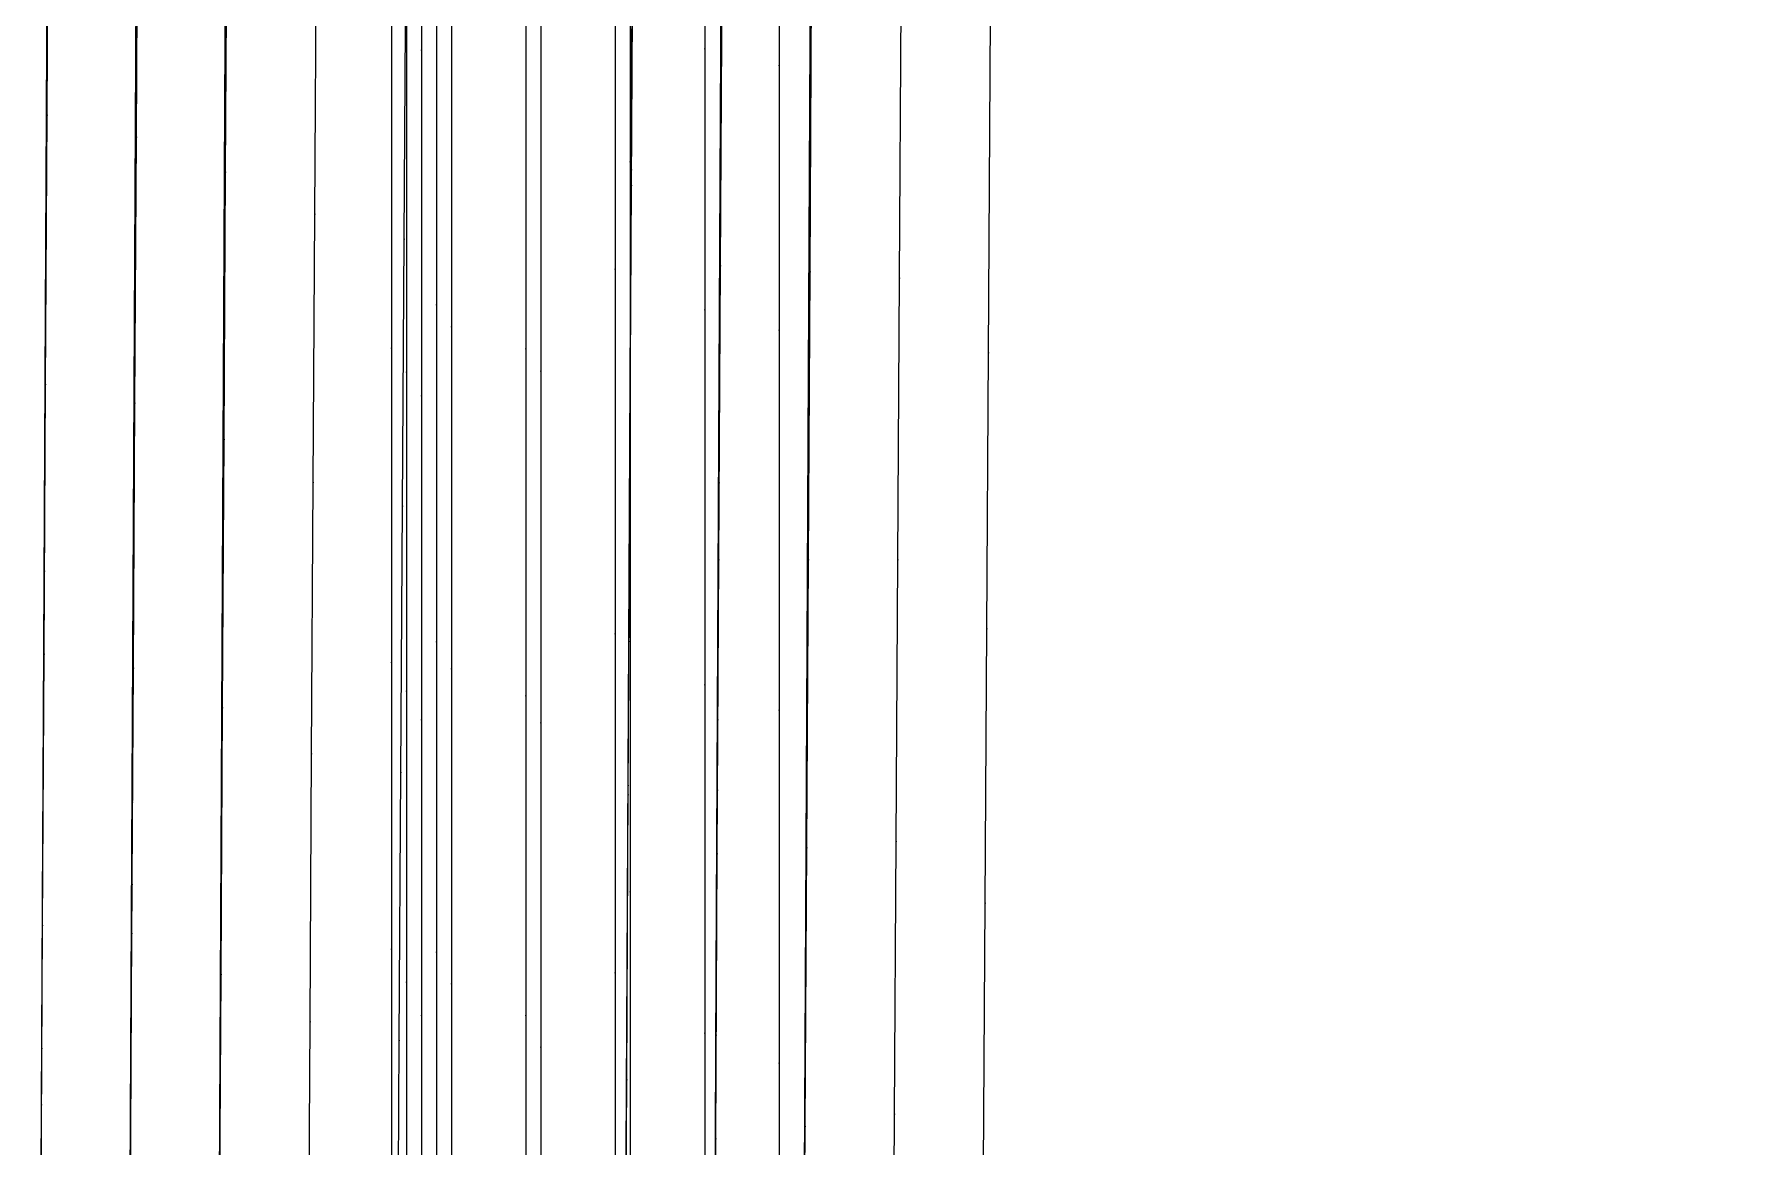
# Model space of a CAD drawing. Extents: x -2408 to 1029, y -526 to 2095.
# Drawn here: x -1232.8 to -1134.8, y 191.1 to 254.4 of the extents above; entities that cross this region are included whole.
import ezdxf

# ---------------------------------------------------------------- set-up
doc = ezdxf.new("R2010")
doc.units = 0

# ---------------------------------------------------------------- blocks, each defined once
blk = doc.blocks.new(' -30')
at = {"layer": '1'}
blk.add_lwpolyline([(-991.099742, 289.014787), (-1006.47788, 289.931065), (-1021.716095, 290.854397), (-1037.092414, 291.800377), (-1052.390421, 292.7548), (-1067.765151, 293.726621), (-1082.930535, 294.697188), (-1098.303754, 295.692536), (-1113.507968, 296.687278), (-1128.879805, 297.703783), (-1143.850366, 298.707083), (-1159.22033, 299.751254), (-1174.621448, 300.804779), (-1189.756891, 301.840895), (-1205.520935, 302.919865), (-1205.483135, 309.223563), (-1205.391179, 324.554701), (-1205.300213, 339.717169), (-1205.209414, 354.85273), (-1205.118461, 370.01518), (-1205.026964, 385.267158), (-1204.935998, 400.429605), (-1204.844877, 415.618783), (-1204.753926, 430.781236)], dxfattribs=at)
at = {"layer": '14'}
blk.add_lwpolyline([(-996.243732, 302.041932), (-1011.349801, 302.947855), (-1028.369845, 303.985999), (-1045.013766, 305.017704), (-1061.160689, 306.033129), (-1076.689792, 307.022434), (-1093.271043, 308.091929), (-1108.745305, 309.101899), (-1124.431306, 310.137235), (-1140.837746, 311.232743), (-1156.130864, 312.266322), (-1172.183685, 313.367615), (-1172.158772, 317.5206), (-1172.075828, 331.347228), (-1171.989363, 345.760911), (-1171.88675, 362.866344), (-1171.796909, 377.842737), (-1171.703377, 393.434387), (-1171.609107, 409.149089), (-1171.49473, 428.215656)], dxfattribs=at)
at = {"layer": '3'}
for p in [(-1204.844877, 415.618783), (-1171.609107, 409.149089), (-1204.935998, 400.429605), (-1171.703377, 393.434387), (-1205.026964, 385.267158), (-1171.796909, 377.842737), (-1205.118461, 370.01518), (-696.187057, -192.759608), (-696.187057, -210.639042), (-696.187057, -226.953287)]:
    blk.add_point(p, dxfattribs=at)
at = {"layer": '8'}
blk.add_lwpolyline([(-696.187057, 19.626408), (-696.187057, 0.451554), (-696.187057, -16.208268), (-696.187057, -36.720904), (-696.187057, -54.118737), (-696.187057, -72.840981), (-696.187057, -92.526419), (-696.187057, -112.813858), (-696.187057, -133.342096), (-696.187057, -153.749935), (-696.187057, -173.676172), (-696.187057, -192.759608), (-696.187057, -210.639042), (-696.187057, -226.953287), (-696.187057, -241.3411), (-696.187057, -256.903938), (-696.187057, -270.749977), (-696.187057, -272.616177)], dxfattribs=at)
blk = doc.blocks.new(' -31')
at = {"layer": '1'}
blk.add_lwpolyline([(-997.985334, 287.066471), (-1013.000426, 287.973625), (-1028.315558, 288.914379), (-1043.328852, 289.850599), (-1058.800335, 290.828954), (-1073.812, 291.790769), (-1089.149361, 292.785777), (-1104.159531, 293.770902), (-1119.535836, 294.790651), (-1134.544586, 295.797004), (-1149.684043, 296.826152), (-1164.690914, 297.860154), (-1179.737081, 298.903743), (-1195.00767, 299.963703), (-1210.599365, 301.045837), (-1210.547725, 309.84814), (-1210.459299, 324.921595), (-1210.368675, 340.370934), (-1210.279104, 355.641675), (-1210.188487, 371.091032), (-1210.099122, 386.326266), (-1210.008493, 401.775624), (-1209.918915, 417.046366), (-1209.828296, 432.495713)], dxfattribs=at)
at = {"layer": '14'}
blk.add_lwpolyline([(-986.267518, 299.092049), (-1001.639416, 300.008829), (-1016.883783, 300.934514), (-1031.918804, 301.862321), (-1048.740405, 302.916572), (-1065.059572, 303.954611), (-1080.754196, 304.966316), (-1097.512077, 306.060401), (-1113.151062, 307.093927), (-1129.003946, 308.153731), (-1145.584817, 309.275476), (-1161.040416, 310.334145), (-1177.263641, 311.462612), (-1177.230109, 317.179258), (-1177.14006, 332.530674), (-1177.049904, 347.900451), (-1176.944753, 365.826377), (-1176.853713, 381.346893), (-1176.75972, 397.370777), (-1176.665727, 413.39466), (-1176.574686, 428.915175)], dxfattribs=at)
at = {"layer": '3'}
for p in [(-1209.918915, 417.046366), (-1176.665727, 413.39466), (-1210.008493, 401.775624), (-1176.75972, 397.370777), (-1210.099122, 386.326266), (-1176.853713, 381.346893), (-1210.188487, 371.091032), (-1176.944753, 365.826377), (-696.187057, -194.064164), (-696.187057, -212.220206), (-696.187057, -228.786831)]:
    blk.add_point(p, dxfattribs=at)
at = {"layer": '8'}
blk.add_lwpolyline([(-696.187057, 21.607609), (-696.187057, 2.136107), (-696.187057, -14.78146), (-696.187057, -35.611433), (-696.187057, -53.278423), (-696.187057, -72.290306), (-696.187057, -92.280291), (-696.187057, -112.881592), (-696.187057, -133.727418), (-696.187057, -154.450981), (-696.187057, -174.685493), (-696.187057, -194.064164), (-696.187057, -212.220206), (-696.187057, -228.786831), (-696.187057, -243.397249), (-696.187057, -259.200869), (-696.187057, -273.2611), (-696.187057, -275.156174)], dxfattribs=at)
blk = doc.blocks.new(' -32')
at = {"layer": '1'}
blk.add_lwpolyline([(-1123.662888, 292.767552), (-1138.812176, 293.795976), (-1153.952575, 294.838433), (-1169.099846, 295.895659), (-1184.438349, 296.97358), (-1199.858824, 298.058298), (-1215.677795, 299.171028), (-1215.601131, 312.531977), (-1215.513507, 327.804629), (-1215.425881, 343.077294), (-1215.337349, 358.504922), (-1215.249694, 373.777565), (-1215.162622, 388.949294), (-1215.074983, 404.221944), (-1214.987691, 419.434947), (-1214.900055, 434.707608)], dxfattribs=at)
at = {"layer": '14'}
blk.add_lwpolyline([(-988.06349, 296.835856), (-1003.288751, 297.750438), (-1018.398306, 298.674929), (-1035.776177, 299.757273), (-1052.767375, 300.83376), (-1069.248508, 301.893975), (-1085.096167, 302.927501), (-1100.186994, 303.923924), (-1116.348618, 305.003901), (-1132.926842, 306.125328), (-1149.048121, 307.229227), (-1165.814259, 308.392205), (-1182.343674, 309.55761), (-1182.289488, 319.000043), (-1182.203537, 333.977697), (-1182.109921, 350.291256), (-1182.024786, 365.126866), (-1181.933745, 380.991544), (-1181.839752, 397.370762), (-1181.745759, 413.749971), (-1181.654719, 429.614649)], dxfattribs=at)
at = {"layer": '3'}
for p in [(-1214.987691, 419.434947), (-1181.745759, 413.749971), (-1215.074983, 404.221944), (-1181.839752, 397.370762), (-1215.162622, 388.949294), (-1181.933745, 380.991544), (-1215.249694, 373.777565), (-1182.024786, 365.126866), (-696.187057, -175.694834), (-696.187057, -195.36874), (-696.187057, -213.801389), (-696.187057, -230.620406)]:
    blk.add_point(p, dxfattribs=at)
at = {"layer": '8'}
blk.add_lwpolyline([(-696.187057, 23.588808), (-696.187057, 3.820657), (-696.187057, -13.354648), (-696.187057, -34.501972), (-696.187057, -52.438121), (-696.187057, -71.739651), (-696.187057, -92.034185), (-696.187057, -112.949348), (-696.187057, -134.112761), (-696.187057, -155.152049), (-696.187057, -175.694834), (-696.187057, -195.36874), (-696.187057, -213.801389), (-696.187057, -230.620406), (-696.187057, -245.4534), (-696.187057, -261.497782), (-696.187057, -275.772225), (-696.187057, -277.696171)], dxfattribs=at)
blk = doc.blocks.new(' -33')
at = {"layer": '1'}
blk.add_lwpolyline([(-1113.986033, 289.806489), (-1129.099281, 290.833958), (-1144.375337, 291.884265), (-1159.361157, 292.92941), (-1174.635121, 294.009702), (-1190.095973, 295.110877), (-1205.132893, 296.182718), (-1220.756378, 297.296257), (-1220.738291, 300.51507), (-1220.653899, 315.535803), (-1220.569213, 330.611808), (-1220.484539, 345.687811), (-1220.398342, 361.035873), (-1220.313674, 376.111864), (-1220.228897, 391.207077), (-1220.144228, 406.283063), (-1220.059185, 421.425605), (-1219.974514, 436.501598)], dxfattribs=at)
at = {"layer": '14'}
blk.add_lwpolyline([(-994.644828, 294.866065), (-1010.328878, 295.821017), (-1025.870484, 296.785245), (-1041.186149, 297.75158), (-1058.305927, 298.849341), (-1074.896844, 299.929784), (-1090.834202, 300.982201), (-1107.827335, 302.119345), (-1123.658031, 303.192232), (-1139.668477, 304.290428), (-1155.078742, 305.360134), (-1170.859481, 306.469332), (-1187.423706, 307.652607), (-1187.36952, 317.299872), (-1187.28357, 332.602444), (-1187.189953, 349.2699), (-1187.104818, 364.427356), (-1187.013778, 380.636197), (-1186.919785, 397.37074), (-1186.825791, 414.105274), (-1186.734751, 430.314125)], dxfattribs=at)
at = {"layer": '3'}
for p in [(-1220.059185, 421.425605), (-1186.825791, 414.105274), (-1220.144228, 406.283063), (-1186.919785, 397.37074), (-1220.228897, 391.207077), (-1187.013778, 380.636197), (-1220.313674, 376.111864), (-1187.104818, 364.427356), (-696.187057, -190.138231), (-696.187057, -209.309447), (-696.187057, -226.968803)]:
    blk.add_point(p, dxfattribs=at)
at = {"layer": '8'}
blk.add_lwpolyline([(-696.187057, 25.570009), (-696.187057, 5.505209), (-696.187057, -11.927834), (-696.187057, -27.697366), (-696.187057, -45.356723), (-696.187057, -64.52794), (-696.187057, -84.83305), (-696.187057, -105.894091), (-696.187057, -127.333096), (-696.187057, -148.772081), (-696.187057, -169.833121), (-696.187057, -190.138231), (-696.187057, -209.309447), (-696.187057, -226.968803), (-696.187057, -242.738335), (-696.187057, -260.17137), (-696.187057, -274.928334), (-696.187057, -280.236168)], dxfattribs=at)
blk = doc.blocks.new(' -34')
at = {"layer": '1'}
blk.add_lwpolyline([(-1118.679806, 287.809999), (-1134.009218, 288.864576), (-1149.420272, 289.937166), (-1164.657541, 291.013415), (-1180.066363, 292.117437), (-1195.303083, 293.216675), (-1210.429912, 294.308813), (-1225.834961, 295.420933), (-1225.809658, 300.021402), (-1225.725921, 315.245785), (-1225.641516, 330.591488), (-1225.557115, 345.937194), (-1225.473127, 361.208889), (-1225.388738, 376.554599), (-1225.30381, 391.998209), (-1225.219415, 407.343914), (-1225.135094, 422.674226), (-1225.050681, 438.019934)], dxfattribs=at)
at = {"layer": '14'}
blk.add_lwpolyline([(-986.728904, 292.02437), (-1002.269379, 292.964334), (-1018.08365, 293.940939), (-1033.729779, 294.925433), (-1049.123361, 295.910445), (-1064.180049, 296.888606), (-1080.866953, 297.988662), (-1096.877702, 299.059145), (-1112.086359, 300.089053), (-1128.080538, 301.185504), (-1144.256219, 302.308175), (-1159.82543, 303.402062), (-1175.768836, 304.536697), (-1192.503662, 305.747604), (-1192.424578, 320.126644), (-1192.346187, 334.379847), (-1192.249341, 351.988387), (-1192.162452, 367.786449), (-1192.070397, 384.524007), (-1191.976127, 401.664205), (-1191.882595, 418.67018), (-1191.792754, 435.005096)], dxfattribs=at)
at = {"layer": '3'}
for p in [(-1225.135094, 422.674226), (-1191.882595, 418.67018), (-1225.219415, 407.343914), (-1191.976127, 401.664205), (-1225.30381, 391.998209), (-1192.070397, 384.524007), (-1225.388738, 376.554599), (-1192.162452, 367.786449), (-696.187057, -191.34618), (-696.187057, -210.800818), (-696.187057, -228.721277)]:
    blk.add_point(p, dxfattribs=at)
at = {"layer": '8'}
blk.add_lwpolyline([(-696.187057, 27.551208), (-696.187057, 7.189761), (-696.187057, -10.50102), (-696.187057, -26.503698), (-696.187057, -44.42414), (-696.187057, -63.878794), (-696.187057, -84.484107), (-696.187057, -105.856506), (-696.187057, -127.612478), (-696.187057, -149.368449), (-696.187057, -170.740867), (-696.187057, -191.34618), (-696.187057, -210.800818), (-696.187057, -228.721277), (-696.187057, -244.723942), (-696.187057, -262.414736), (-696.187057, -277.389873), (-696.187057, -282.776184)], dxfattribs=at)
blk = doc.blocks.new(' -35')
at = {"layer": '1'}
blk.add_lwpolyline([(-1113.810405, 285.776097), (-1128.959697, 286.847076), (-1144.365288, 287.948567), (-1159.613127, 289.054658), (-1175.016372, 290.188297), (-1190.225352, 291.315546), (-1205.348889, 292.437263), (-1220.753479, 293.579655), (-1220.706386, 302.32164), (-1220.624546, 317.510339), (-1220.541767, 332.873573), (-1220.45899, 348.236795), (-1220.376619, 363.525092), (-1220.293839, 378.888334), (-1220.211792, 394.113672), (-1220.128998, 409.476912), (-1220.046902, 424.71215), (-1219.96413, 440.075384)], dxfattribs=at)
at = {"layer": '14'}
blk.add_lwpolyline([(-998.494679, 290.790191), (-1014.308419, 291.795327), (-1029.955054, 292.808552), (-1045.348549, 293.822169), (-1060.402815, 294.828476), (-1077.081965, 295.959715), (-1093.077202, 297.059856), (-1108.260109, 298.117409), (-1124.209921, 299.241935), (-1140.312994, 300.391226), (-1155.768322, 301.507716), (-1171.505218, 302.659041), (-1187.423706, 303.842602), (-1187.406213, 307.089311), (-1187.330697, 321.105118), (-1187.248153, 336.425324), (-1187.169385, 351.044798), (-1187.082496, 367.171335), (-1186.990441, 384.256882), (-1186.896171, 401.753451), (-1186.802639, 419.113016), (-1186.712798, 435.787561)], dxfattribs=at)
at = {"layer": '3'}
for p in [(-1220.046902, 424.71215), (-1186.802639, 419.113016), (-1220.128998, 409.476912), (-1186.896171, 401.753451), (-1220.211792, 394.113672), (-1186.990441, 384.256882), (-1220.293839, 378.888334), (-1187.082496, 367.171335), (-696.187057, -192.55413), (-696.187057, -212.292221), (-696.187057, -230.473749)]:
    blk.add_point(p, dxfattribs=at)
at = {"layer": '8'}
blk.add_lwpolyline([(-696.187057, 29.532409), (-696.187057, 8.874313), (-696.187057, -9.074205), (-696.187057, -25.310029), (-696.187057, -43.491557), (-696.187057, -63.229649), (-696.187057, -84.135146), (-696.187057, -105.818943), (-696.187057, -127.89188), (-696.187057, -149.964818), (-696.187057, -171.648615), (-696.187057, -192.55413), (-696.187057, -212.292221), (-696.187057, -230.473749), (-696.187057, -246.709572), (-696.187057, -264.658074), (-696.187057, -279.851389), (-696.187057, -285.316181)], dxfattribs=at)
blk = doc.blocks.new(' -36')
at = {"layer": '1'}
blk.add_lwpolyline([(-1118.669291, 283.791798), (-1133.981148, 284.886382), (-1149.01683, 285.973615), (-1164.427454, 287.104386), (-1179.460772, 288.223767), (-1194.848161, 289.377885), (-1210.165456, 290.527718), (-1225.832214, 291.703606), (-1225.758973, 305.566113), (-1225.678739, 320.759096), (-1225.598528, 335.952093), (-1225.518155, 351.174959), (-1225.437921, 366.36795), (-1225.357679, 381.560955), (-1225.2776, 396.72502), (-1225.197379, 411.91803), (-1225.117248, 427.094918), (-1225.037032, 442.287915)], dxfattribs=at)
at = {"layer": '14'}
blk.add_lwpolyline([(-986.733999, 287.682118), (-1001.650603, 288.617989), (-1017.626655, 289.641344), (-1033.433632, 290.673485), (-1048.984597, 291.706507), (-1064.192681, 292.732506), (-1081.041974, 293.886335), (-1097.20019, 295.008867), (-1112.537575, 296.088302), (-1128.649494, 297.236461), (-1144.916034, 298.410275), (-1160.528045, 299.550938), (-1176.424276, 300.727564), (-1192.503662, 301.937618), (-1192.486169, 305.25046), (-1192.410653, 319.551749), (-1192.328109, 335.183998), (-1192.249341, 350.101252), (-1192.162452, 366.556246), (-1192.070397, 383.989802), (-1191.976127, 401.842742), (-1191.882595, 419.555888), (-1191.792754, 436.57006)], dxfattribs=at)
at = {"layer": '3'}
for p in [(-1225.117248, 427.094918), (-1191.882595, 419.555888), (-1225.197379, 411.91803), (-1191.976127, 401.842742), (-1225.2776, 396.72502), (-1192.070397, 383.989802), (-1225.357679, 381.560955), (-1225.437921, 366.36795), (-1192.162452, 366.556246), (-696.187057, -193.762064), (-696.187057, -213.783595), (-696.187057, -232.226194)]:
    blk.add_point(p, dxfattribs=at)
at = {"layer": '8'}
blk.add_lwpolyline([(-696.187057, 31.513608), (-696.187057, 10.558863), (-696.187057, -7.6474), (-696.187057, -24.116363), (-696.187057, -42.558977), (-696.187057, -62.580508), (-696.187057, -83.786207), (-696.187057, -105.781382), (-696.187057, -128.171286), (-696.187057, -150.56119), (-696.187057, -172.556365), (-696.187057, -193.762064), (-696.187057, -213.783595), (-696.187057, -232.226194), (-696.187057, -248.695178), (-696.187057, -266.901435), (-696.187057, -282.312918), (-696.187057, -287.856178)], dxfattribs=at)
blk = doc.blocks.new(' -37')
at = {"layer": '1'}
blk.add_lwpolyline([(-1114.149212, 281.782087), (-1129.157427, 282.883939), (-1144.20185, 284.001101), (-1159.355625, 285.142796), (-1174.397578, 286.292417), (-1189.72659, 287.472405), (-1205.059192, 288.653698), (-1220.750732, 289.862499), (-1220.732999, 293.288375), (-1220.65559, 308.242754), (-1220.577147, 323.396872), (-1220.499495, 338.398937), (-1220.420954, 353.571678), (-1220.343281, 368.573742), (-1220.265603, 383.575817), (-1220.18571, 399.006754), (-1220.108043, 414.008833), (-1220.029386, 429.20203)], dxfattribs=at)
at = {"layer": '14'}
blk.add_lwpolyline([(-995.606912, 286.293508), (-1011.599042, 287.344167), (-1027.435724, 288.404995), (-1043.028358, 289.46774), (-1058.288284, 290.524149), (-1075.207108, 291.71313), (-1091.443273, 292.870737), (-1106.864484, 293.984653), (-1123.074486, 295.170246), (-1139.45036, 296.383099), (-1155.177249, 297.562434), (-1171.201157, 298.779729), (-1187.423706, 300.032616), (-1187.390173, 306.509838), (-1187.315849, 320.866384), (-1187.229384, 337.568154), (-1187.148309, 353.228763), (-1187.059852, 370.315206), (-1186.966966, 388.257178), (-1186.872603, 406.484322), (-1186.779718, 424.426285), (-1186.691261, 441.512747)], dxfattribs=at)
at = {"layer": '3'}
for p in [(-1186.779718, 424.426285), (-1220.108043, 414.008833), (-1186.872603, 406.484322), (-1220.18571, 399.006754), (-1186.966966, 388.257178), (-1220.265603, 383.575817), (-1187.059852, 370.315206), (-1220.343281, 368.573742), (-696.187057, -187.91505), (-696.187057, -208.664815), (-696.187057, -227.94675)]:
    blk.add_point(p, dxfattribs=at)
at = {"layer": '8'}
blk.add_lwpolyline([(-696.187057, 33.494809), (-696.187057, 12.243416), (-696.187057, -6.220585), (-696.187057, -22.922694), (-696.187057, -41.626394), (-696.187057, -61.931363), (-696.187057, -83.437265), (-696.187057, -105.743818), (-696.187057, -120.861969), (-696.187057, -136.039408), (-696.187057, -151.157559), (-696.187057, -166.097773), (-696.187057, -187.91505), (-696.187057, -208.664815), (-696.187057, -227.94675), (-696.187057, -245.360511), (-696.187057, -260.505839), (-696.187057, -276.478989), (-696.187057, -290.396175)], dxfattribs=at)
blk = doc.blocks.new(' -38')
at = {"layer": '1'}
blk.add_lwpolyline([(-1119.036599, 279.801135), (-1134.218685, 280.927448), (-1149.392479, 282.066484), (-1164.720288, 283.234413), (-1179.891489, 284.407301), (-1194.916807, 285.577159), (-1210.356117, 286.780331), (-1225.82962, 287.986107), (-1225.801471, 293.529716), (-1225.724789, 308.62839), (-1225.646575, 324.029887), (-1225.569138, 339.28127), (-1225.491704, 354.532621), (-1225.415381, 369.563599), (-1225.337934, 384.814959), (-1225.260932, 399.978869), (-1225.183488, 415.230232), (-1225.106659, 430.36075)], dxfattribs=at)
at = {"layer": '14'}
blk.add_lwpolyline([(-998.761848, 284.119944), (-1014.916418, 285.188645), (-1030.913578, 286.268276), (-1046.663818, 287.350372), (-1062.077633, 288.426467), (-1079.166712, 289.638087), (-1095.565935, 290.818182), (-1111.141722, 291.954119), (-1127.513896, 293.163533), (-1144.05329, 294.401145), (-1159.936908, 295.604922), (-1176.120191, 296.847844), (-1192.503662, 298.127613), (-1192.437535, 311.150859), (-1192.363526, 325.726296), (-1192.289924, 340.221461), (-1192.206727, 356.606525), (-1192.116886, 374.299953), (-1192.023354, 392.720268), (-1191.929084, 411.285959), (-1191.837029, 429.415522)], dxfattribs=at)
at = {"layer": '3'}
for p in [(-1225.183488, 415.230232), (-1191.929084, 411.285959), (-1225.260932, 399.978869), (-1192.023354, 392.720268), (-1225.337934, 384.814959), (-1192.116886, 374.299953), (-1225.415381, 369.563599), (-696.187057, -181.750797), (-696.187057, -203.196114), (-696.187057, -223.288398)]:
    blk.add_point(p, dxfattribs=at)
at = {"layer": '8'}
blk.add_lwpolyline([(-696.187057, 35.476007), (-696.187057, 13.927966), (-696.187057, -4.793773), (-696.187057, -21.729027), (-696.187057, -40.693814), (-696.187057, -61.282221), (-696.187057, -83.088325), (-696.187057, -105.706257), (-696.187057, -121.035437), (-696.187057, -136.424732), (-696.187057, -151.753912), (-696.187057, -166.90269), (-696.187057, -181.750797), (-696.187057, -203.196114), (-696.187057, -223.288398), (-696.187057, -241.621761), (-696.187057, -257.790326), (-696.187057, -275.279319), (-696.187057, -289.247953), (-696.187057, -292.936172)], dxfattribs=at)
blk = doc.blocks.new(' -39')
at = {"layer": '1'}
blk.add_lwpolyline([(-1114.061207, 277.757318), (-1129.067553, 278.899623), (-1144.139158, 280.060338), (-1159.339816, 281.248367), (-1174.408751, 282.443059), (-1189.620363, 283.657686), (-1204.994452, 284.886452), (-1220.748291, 286.145496), (-1220.692453, 297.357267), (-1220.616025, 312.696794), (-1220.541089, 327.735418), (-1220.466156, 342.774024), (-1220.389489, 358.162349), (-1220.314576, 373.200967), (-1220.239665, 388.239574), (-1220.164597, 403.309136), (-1220.089676, 418.347741), (-1220.014832, 433.370096)], dxfattribs=at)
at = {"layer": '14'}
blk.add_lwpolyline([(-992.716029, 281.78384), (-1008.884321, 282.880176), (-1024.909398, 283.988956), (-1040.700004, 285.101352), (-1056.164878, 286.208537), (-1073.323024, 287.456177), (-1089.800247, 288.672296), (-1105.46028, 289.843711), (-1121.931363, 291.091706), (-1138.581354, 292.369621), (-1154.581439, 293.613379), (-1170.894446, 294.898411), (-1187.423706, 296.22261), (-1187.357579, 309.495833), (-1187.28357, 324.351041), (-1187.209968, 339.124448), (-1187.126771, 355.824015), (-1187.03693, 373.857078), (-1186.943398, 392.630982), (-1186.849128, 411.553043), (-1186.757073, 430.030605)], dxfattribs=at)
at = {"layer": '3'}
for p in [(-1220.089676, 418.347741), (-1186.849128, 411.553043), (-1220.164597, 403.309136), (-1186.943398, 392.630982), (-1220.239665, 388.239574), (-1187.03693, 373.857078), (-1220.314576, 373.200967), (-696.187057, -175.279592), (-696.187057, -190.133979), (-696.187057, -211.463037), (-696.187057, -231.283287)]:
    blk.add_point(p, dxfattribs=at)
at = {"layer": '8'}
blk.add_lwpolyline([(-696.187057, 37.457209), (-696.187057, 15.612518), (-696.187057, -3.366959), (-696.187057, -20.535366), (-696.187057, -39.761231), (-696.187057, -60.633077), (-696.187057, -82.739383), (-696.187057, -97.959542), (-696.187057, -113.423548), (-696.187057, -129.009478), (-696.187057, -144.595427), (-696.187057, -160.059433), (-696.187057, -175.279592), (-696.187057, -190.133979), (-696.187057, -211.463037), (-696.187057, -231.283287), (-696.187057, -249.183207), (-696.187057, -264.751363), (-696.187057, -281.170439), (-696.187057, -295.47617)], dxfattribs=at)
blk = doc.blocks.new(' -40')
at = {"layer": '1'}
blk.add_lwpolyline([(-1123.547034, 276.840303), (-1138.724048, 278.038988), (-1154.082197, 279.269956), (-1169.256415, 280.503634), (-1184.718654, 281.769681), (-1200.169767, 283.036006), (-1215.667038, 284.306049), (-1215.606172, 296.755617), (-1215.531472, 312.029925), (-1215.456143, 327.432782), (-1215.381458, 342.707082), (-1215.306728, 357.990079), (-1215.232028, 373.264391), (-1215.157323, 388.538695), (-1215.081892, 403.962666), (-1215.007202, 419.23697), (-1214.932091, 434.59987)], dxfattribs=at)
at = {"layer": '14'}
blk.add_lwpolyline([(-988.984807, 279.59643), (-1005.151497, 280.72335), (-1021.176554, 281.863026), (-1036.96682, 283.006245), (-1052.429211, 284.143797), (-1067.470569, 285.26647), (-1084.025724, 286.51949), (-1099.770352, 287.727296), (-1116.341139, 289.014911), (-1133.102953, 290.33426), (-1149.221111, 291.619164), (-1165.665928, 292.947579), (-1182.343674, 294.317608), (-1182.277546, 307.840807), (-1182.203538, 322.975788), (-1182.129936, 338.027436), (-1182.046739, 355.041523), (-1181.956898, 373.414223), (-1181.863366, 392.541697), (-1181.769096, 411.820128), (-1181.67704, 430.645698)], dxfattribs=at)
at = {"layer": '3'}
for p in [(-1215.007202, 419.23697), (-1181.769096, 411.820128), (-1215.081892, 403.962666), (-1181.863366, 392.541697), (-1215.157323, 388.538695), (-1215.232028, 373.264391), (-1181.956898, 373.414223), (-696.187057, -176.187319), (-696.187057, -191.24344), (-696.187057, -212.86213), (-696.187057, -232.951524)]:
    blk.add_point(p, dxfattribs=at)
at = {"layer": '8'}
blk.add_lwpolyline([(-696.187057, 39.438407), (-696.187057, 17.297069), (-696.187057, -1.940145), (-696.187057, -19.341697), (-696.187057, -38.828648), (-696.187057, -59.983913), (-696.187057, -82.390439), (-696.187057, -97.81728), (-696.187057, -113.491299), (-696.187057, -129.288879), (-696.187057, -145.086478), (-696.187057, -160.760478), (-696.187057, -176.187319), (-696.187057, -191.24344), (-696.187057, -212.86213), (-696.187057, -232.951524), (-696.187057, -251.09457), (-696.187057, -266.874129), (-696.187057, -283.516172), (-696.187057, -298.016186)], dxfattribs=at)

msp = doc.modelspace()

# ---------------------------------------------------------------- block references
at = {"layer": '1'}
for name, p in [(' -32', (-514.58038, 429.196867)), (' -31', (-515.430888, 429.247568)), (' -30', (-516.281493, 429.297884)), (' -34', (-512.877729, 429.098086)), (' -33', (-513.729155, 429.147803)), (' -36', (-507.788996, 429.001375)), (' -35', (-508.640982, 429.051384)), (' -38', (-502.699294, 428.903101)), (' -37', (-503.551747, 428.953571)), (' -39', (-498.461818, 428.854057)), (' -40', (-494.224148, 428.804325)), (' -32', (-6.918598, -172.870121)), (' -34', (-6.929678, -172.869999)), (' -35', (-6.935229, -172.87)), (' -33', (-6.924133, -172.870029)), (' -31', (-6.913053, -172.870221)), (' -30', (-6.907502, -172.870213)), (' -38', (-6.951881, -172.870051)), (' -36', (-6.940789, -172.870126)), (' -39', (-6.957418, -172.869929)), (' -37', (-6.946326, -172.869989)), (' -40', (-6.962963, -172.869906))]:
    msp.add_blockref(name, p, dxfattribs=at)

doc.saveas('drawing.dxf')
